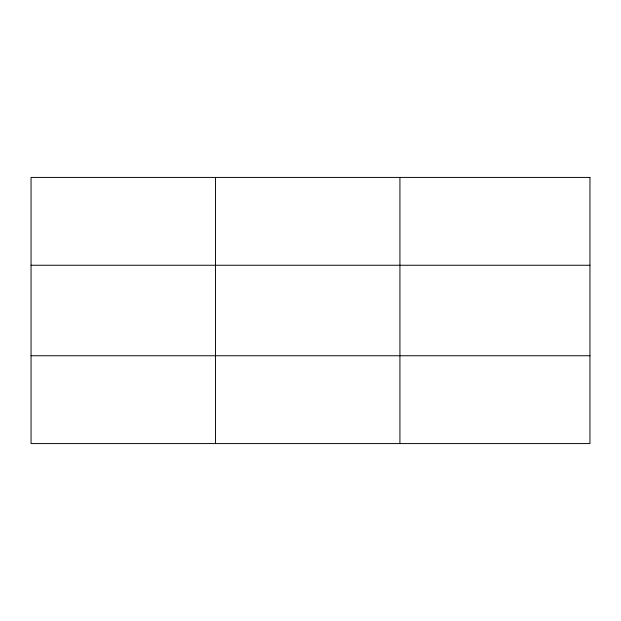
<?xml version="1.0" encoding="UTF-8"?>
<svg xmlns="http://www.w3.org/2000/svg" width="621" height="621" viewBox="0 0 621 621"><rect width="100%" height="100%" fill="white"/><g stroke="black" fill="none" stroke-linecap="round" stroke-linejoin="round"><path stroke-width="0.93" d="M215.487 443.58L215.487 177.42M399.924 443.58L399.924 177.42M31.05 265.252L589.95 265.252M31.05 355.748L589.95 355.748M589.95 177.42L589.95 443.58L31.05 443.58L31.05 177.42L589.95 177.42"/></g></svg>
